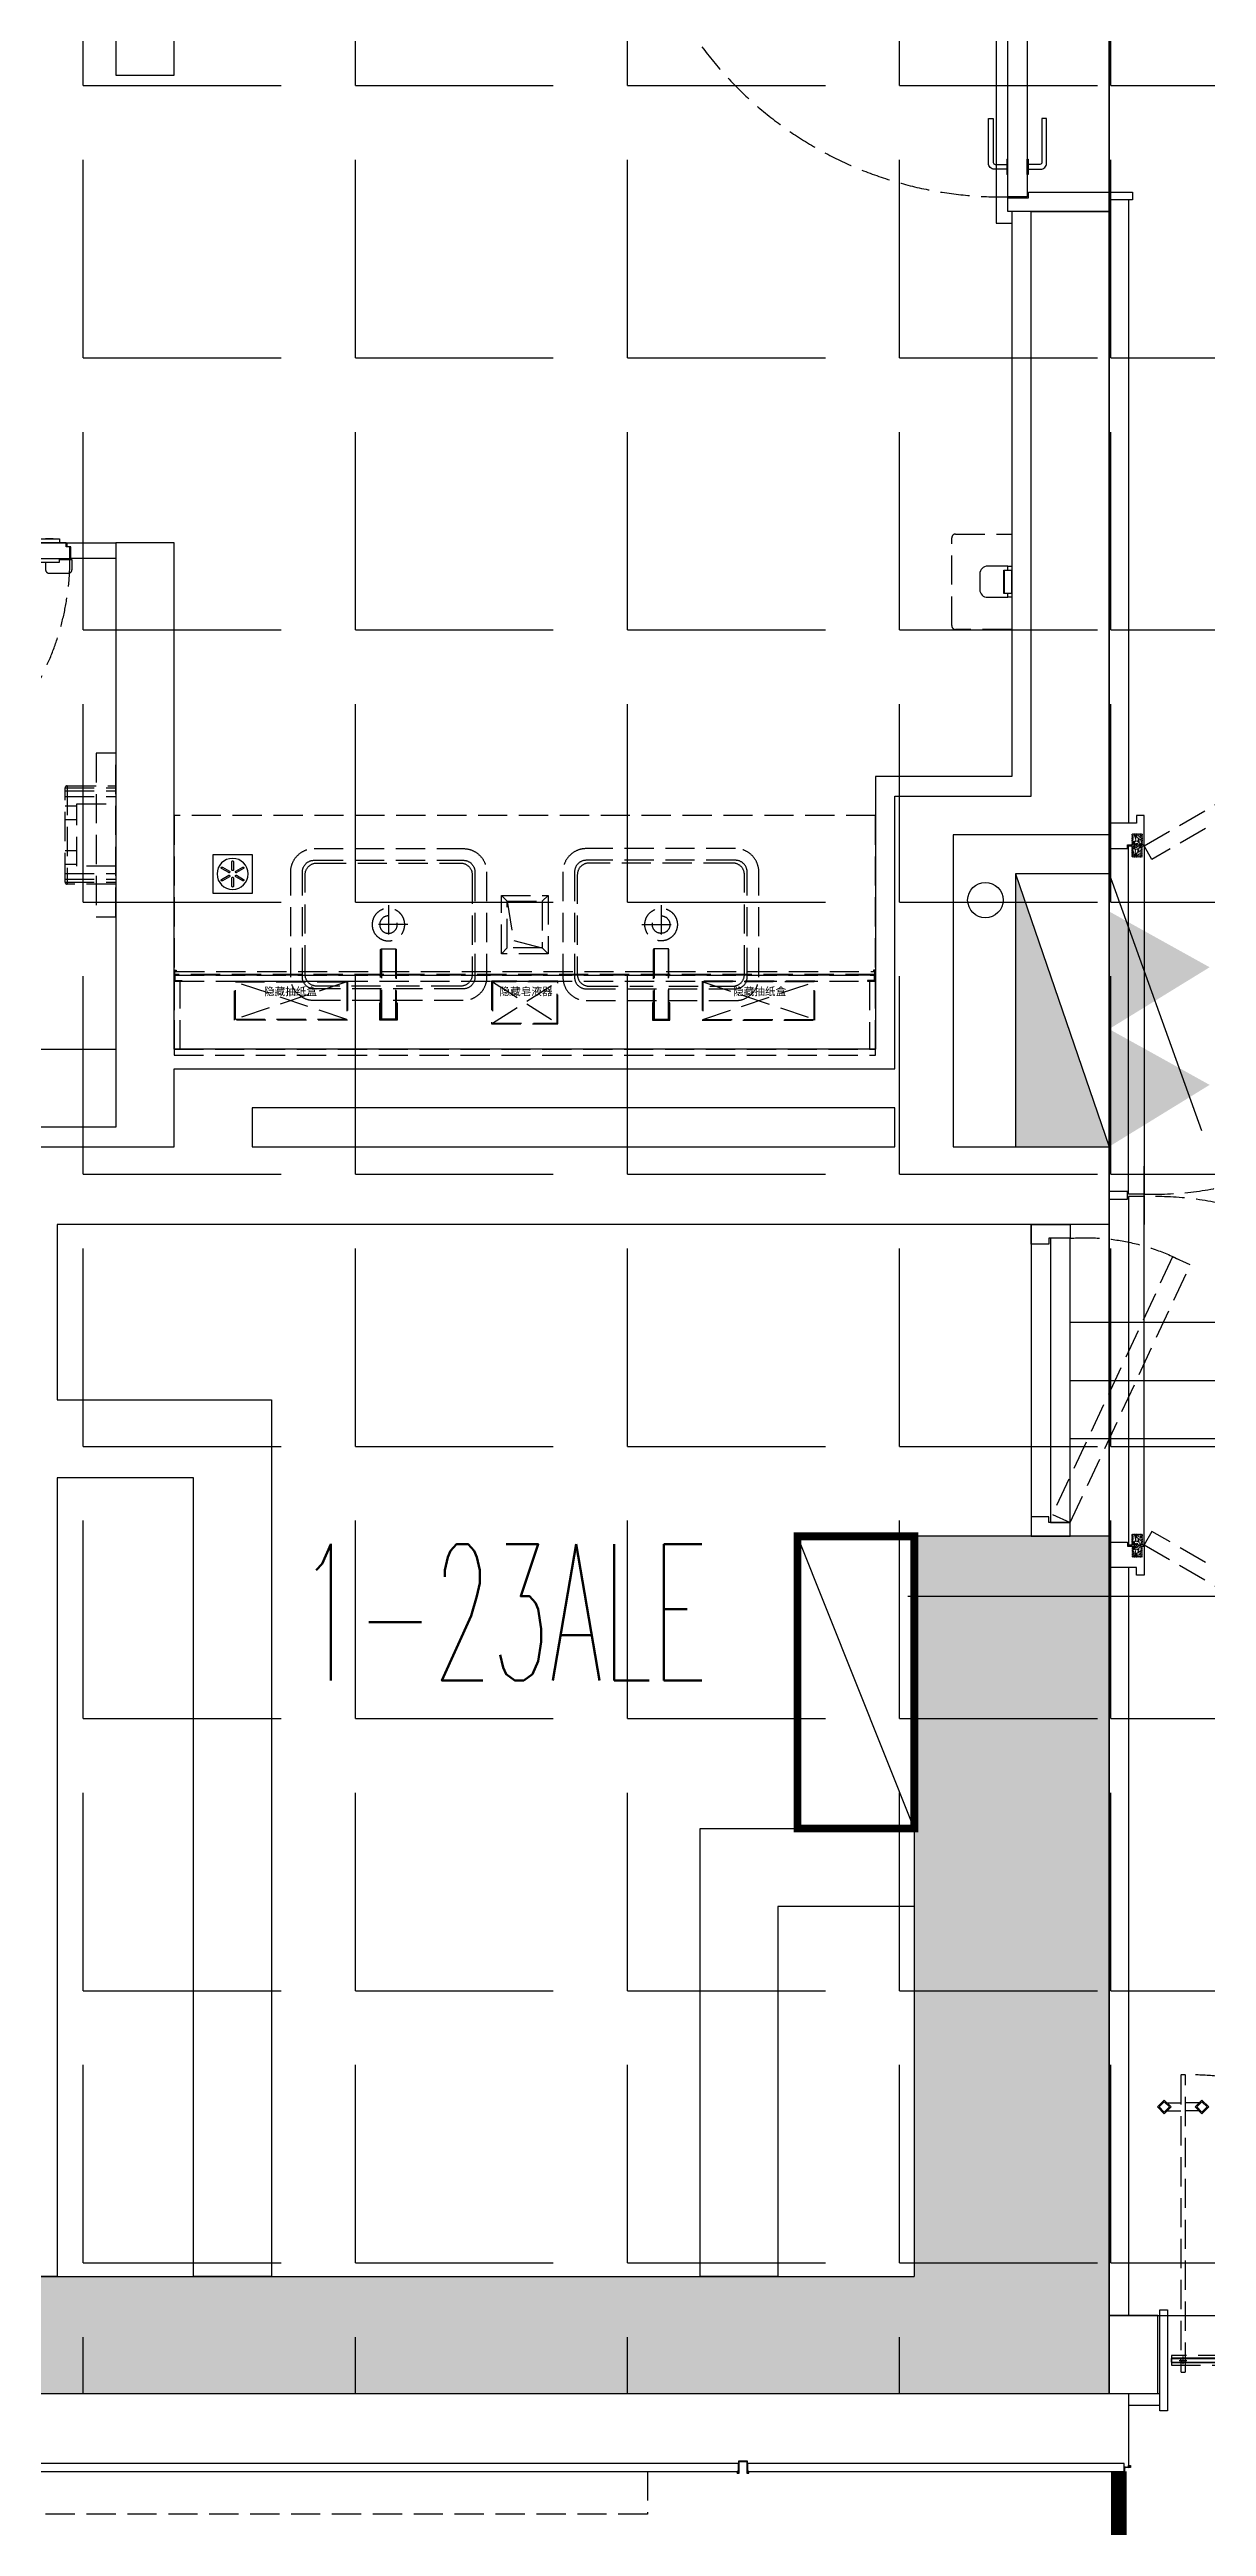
# Model space of a CAD drawing. Extents: x -284868 to 304789, y -137694 to 137894.
# Drawn here: x -55177 to -52207, y -12034 to -5677 of the extents above; entities that cross this region are included whole.
import ezdxf
from ezdxf.enums import TextEntityAlignment as Align

# ---------------------------------------------------------------- set-up
doc = ezdxf.new("R2010")
doc.units = 0
doc.linetypes.add('DASH', pattern=[0.35, 0.25, -0.1])
doc.layers.get('0').update_dxf_attribs({"linetype": 'CONTINUOUS'})
for name, color, linetype in [('0-墙', 4, 'CONTINUOUS'), ('0-墙(矮)', 2, 'CONTINUOUS'), ('0-建筑柱体', 251, 'CONTINUOUS'), ('0-消防栓(给排水)', 9, 'CONTINUOUS'), ('0-非设计区域', 251, 'CONTINUOUS'), ('3T-SIS-卫生间悬浮洁具五金', 1, 'CONTINUOUS'), ('4RC-S-天花造型', 3, 'CONTINUOUS'), ('CABLETRAY', 4, 'CONTINUOUS'), ('CABLETRAY_DOTE', 5, 'DASH'), ('E-FIRE-CIRC', 120, 'CONTINUOUS'), ('EM-强电', 220, 'CONTINUOUS'), ('EQUIP-箱柜', 3, 'CONTINUOUS'), ('F-地漏', 8, 'CONTINUOUS'), ('P-完成面', 42, 'CONTINUOUS'), ('P-平面家具', 3, 'CONTINUOUS'), ('P-平面家具（到顶）', 2, 'CONTINUOUS'), ('P-门扇', 6, 'CONTINUOUS'), ('TEXT_照明_回路标注', 41, 'CONTINUOUS'), ('WIRE-照明', 130, 'CONTINUOUS')]:
    doc.layers.add(name, color=color, linetype=linetype)
doc.styles.add('_TEL_DIM', font='SIMPLEX', dxfattribs={"width": 0.8, "height": 3.5, "bigfont": 'HZTXT'})
doc.styles.add('HZ_e', font='simplex.shx', dxfattribs={"width": 0.8, "bigfont": 'hztxt.shx'})
doc.styles.add('微软雅黑', font='')
doc.styles.get('微软雅黑').set_extended_font_data('Microsoft YaHei')

# ---------------------------------------------------------------- blocks, each defined once
blk = doc.blocks.new('sgASGHHHH')
for points in [[(-94645.8, -911924), (-94645.8, -913824), (-94145.8, -914124), (-94145.8, -911924)], [(-102645.8, -913824), (-102995.8, -914124), (-94145.8, -914124), (-94645.8, -913824)]]:
    blk.add_hatch(color=256).paths.add_polyline_path(points)
at = {"color": 4}
for p, q in [((-94645.8, -911924), (-94645.8, -913824)), ((-94145.8, -911924), (-94645.8, -911924)), ((-94145.8, -911924), (-94145.8, -914124)), ((-102645.8, -913824), (-94645.8, -913824)), ((-102995.8, -914124), (-94145.8, -914124))]:
    blk.add_line(p, q, dxfattribs=at)
blk = doc.blocks.new('A$C5B4E3DF6')
for p, q in [((0, 240), (-658.7, 476.9)), ((-700, 0), (-700, 240)), ((0, 0), (-700, 240)), ((-700, 240), (0, 240)), ((0, 240), (0, 0)), ((0, 0), (-700, 0))]:
    blk.add_line(p, q)
for points in [[(-700, 240), (-541.4, 498.1), (-398.1, 240)], [(-398.1, 240), (-239.5, 498.1), (-96.1, 240)], [(-700, 0), (-700, 240), (0, 0)]]:
    blk.add_solid(points)
blk = doc.blocks.new('A$C3F6147FC')
blk.add_circle((14582.4, 7532.9), 45.5)
at = {"xscale": -1, "rotation": 270}
blk.add_blockref('A$C5B4E3DF6', (14660, 7600), dxfattribs=at)
blk = doc.blocks.new('A$C4A657766')
h = blk.add_hatch()
h.set_pattern_fill('ANSI32', color=256, scale=0.2, style=0)
h.set_pattern_definition([(45, (-14.9999, -5), (-1.34704, 1.34704), []), (45, (-14.1019, -5), (-1.34704, 1.34704), [])])
h.paths.add_polyline_path([(-11.5, 26.5), (-11.5, -3.5), (-13.5, -3.5), (-13.5, 0), (-15, 0), (-15, -5), (-10, -5), (-10, 25), (10, 25), (10, -5), (15, -5), (15, 0), (13.5, 0), (13.5, -3.5), (11.5, -3.5), (11.5, 26.5)])
blk.add_lwpolyline([(-11.5, 26.5), (-11.5, -3.5), (-13.5, -3.5), (-13.5, 0), (-15, 0), (-15, -5), (-10, -5), (-10, 25), (10, 25), (10, -5), (15, -5), (15, 0), (13.5, 0), (13.5, -3.5), (11.5, -3.5), (11.5, 26.5), (-11.5, 26.5)])
blk = doc.blocks.new('A$C6C5C068E')
h = blk.add_hatch()
h.set_pattern_fill('ANSI32', color=256, scale=0.2, style=0)
h.set_pattern_definition([(45, (506565838.6591, 131390591.2148), (-1.3470384181604, 1.3470384181604), []), (45, (506565839.5572, 131390591.2148), (-1.3470384181604, 1.3470384181604), [])])
h.paths.add_polyline_path([(11.2, 11.2), (-3.8, 11.2), (-3.8, 13.8), (0, 13.8), (0, 15), (-5, 15), (-5, 10), (10, 10), (10, -5), (15, -5), (15, 0), (13.8, 0), (13.8, -3.8), (11.2, -3.8)])
blk.add_lwpolyline([(11.2, 11.2), (-3.8, 11.2), (-3.8, 13.8), (0, 13.8), (0, 15), (-5, 15), (-5, 10), (10, 10), (10, -5), (15, -5), (15, 0), (13.8, 0), (13.8, -3.8), (11.2, -3.8)], close=True)
blk = doc.blocks.new('A$C67A6433D')
at = {"linetype": 'DASH', "ltscale": 0.03}
blk.add_wipeout([(30.7, 0), (-28.1, 0), (-28.1, 25.8), (30.7, 25.8)], dxfattribs=at)
for p, q in [((-25.8, 19.5), (-22.7, 19)), ((-25.4, 13.4), (-18.7, 4.2)), ((-20.9, 18.6), (-9.1, 16.4)), ((-20.3, 1.6), (-20.3, 0)), ((-18.9, 12.6), (-11.9, 2.9)), ((-17.9, 11.2), (-6.8, 9.1)), ((-16, 8.5), (-6.1, 8.5)), ((-16, 2.9), (-0.3, 2.9)), ((-13, 24.2), (-13, 25.8)), ((-12.3, 23.4), (-12.3, 24.7)), ((-12.3, 24.7), (0, 24.7)), ((-8.8, 11.8), (-8.7, 20.7)), ((-8.7, 16.4), (-8.7, 20.7)), ((-1.5, 4), (-7.9, 10.2)), ((-1.9, 19.2), (-3.5, 14.1)), ((0.4, 9.4), (-2.8, 11.9)), ((2.6, 9.4), (5.8, 11.9)), ((30.4, 25.8), (3, 25.8)), ((14.9, 24.7), (3, 24.7)), ((18.6, 2.9), (3.3, 2.9)), ((4.5, 4), (10.9, 10.2)), ((4.9, 19.2), (6.5, 14.1)), ((18.6, 8.5), (9.1, 8.5)), ((11.8, 11.8), (11.7, 20.7)), ((23.5, 18.6), (11.7, 16.4)), ((20.5, 11.2), (12.3, 9.7)), ((21.5, 12.6), (14.5, 2.9)), ((14.9, 23.4), (14.9, 24.7)), ((15.6, 24.2), (15.6, 25.8)), ((28, 13.4), (21.4, 4.2)), ((22.9, 1.6), (22.9, 0)), ((28.4, 19.5), (25.4, 19))]:
    blk.add_line(p, q, dxfattribs=at)
for points in [[(0, 9.7), (0, 25.8), (-27.7, 25.8), (-27.7, 0), (0, 0), (0, 2.7)], [(3, 9.7), (3, 25.8), (30.7, 25.8), (30.7, 0), (3, 0), (3, 2.7)]]:
    blk.add_lwpolyline(points, dxfattribs=at)
for points in [[(-13, 24.2), (-13, 24.2), (-25.8, 24.2, 0.414214), (-26.5, 23.4), (-26.5, 2.4, 0.414214), (-25.8, 1.6), (-20.3, 1.6)], [(-12.3, 23.4), (-25, 23.4, 0.414214), (-25.8, 22.6), (-25.8, 16.8)], [(-25.8, 14), (-25.8, 5, 0.414214), (-25, 4.2), (-18.7, 4.2)], [(14.9, 23.4), (27.6, 23.4, -0.414214), (28.4, 22.6), (28.4, 16.8)], [(15.6, 24.2), (15.6, 24.2), (28.4, 24.2, -0.414214), (29.2, 23.4), (29.2, 2.4, -0.414214), (28.4, 1.6), (22.9, 1.6)], [(28.4, 14), (28.4, 5, -0.414214), (27.6, 4.2), (21.4, 4.2)]]:
    blk.add_lwpolyline(points, format="xyb", dxfattribs=at)
for centre in [(-22.5, 15.4), (-5.1, 20.7), (1.5, 6), (8.1, 20.7), (25.1, 15.4)]:
    blk.add_circle(centre, 1.99, dxfattribs=at)
for centre, radius, start, end in [((-22.5, 15.4), 3.58, 338.85628, 221.96096), ((-17.6, 13.5), 1.59, 158.85628, 216.02452), ((-16, 6.5), 3.58, 211.82128, 270), ((-6.8, 11.8), 1.99, 178.25247, 238.26721), ((-5.1, 20.7), 3.58, 334.84516, 179.12624), ((-1.6, 13.5), 1.99, 160.89293, 232.11387), ((1.5, 6), 3.58, 213.03161, 326.96839), ((1.5, 6), 3.58, 72.86559, 107.13441), ((8.1, 20.7), 3.58, 0.87376, 205.15484), ((4.6, 13.5), 1.99, 307.88613, 19.10707), ((9.8, 11.8), 1.99, 301.73279, 1.74753), ((12, 11.2), 1.59, 222.33862, 280.57582), ((18.6, 6.5), 3.58, 270, 328.17872), ((25.1, 15.4), 3.58, 318.03904, 201.14372), ((20.2, 13.5), 1.59, 323.97548, 21.14372)]:
    blk.add_arc(centre, radius, start, end, dxfattribs=at)
blk = doc.blocks.new('执手1')
at = {"layer": 'P-门扇', "color": 251}
blk.add_lwpolyline([(49.5, 123.8), (37.5, 123.8), (37.5, 11.2, -0.414214), (32.5, 6.2), (2.5, 6.2), (2.5, -6.2), (34.5, -6.2, 0.414214), (49.5, 8.8), (49.5, 123.8)], format="xyb", dxfattribs=at)
blk.add_lwpolyline([(0, 20), (1, 20, -0.414214), (2.5, 18.5), (2.5, -18.5, -0.414214), (1, -20), (0, -20)], format="xyb", close=True, dxfattribs=at)
blk = doc.blocks.new('A$Cd1c035f1')
at = {"layer": 'P-门扇', "color": 251, "linetype": 'DASH', "ltscale": 300}
blk.add_lwpolyline([(0, 0), (-974, 0), (-974, -50), (0, -50)], close=True, dxfattribs=at)
for points in [[(-877, 0), (-877, 1, 0.414214), (-878.5, 2.5), (-915.5, 2.5, 0.414214), (-917, 1), (-917, 0)], [(-877, -50), (-877, -51, -0.414214), (-878.5, -52.5), (-915.5, -52.5, -0.414214), (-917, -51), (-917, -50)]]:
    blk.add_lwpolyline(points, format="xyb", close=True, dxfattribs=at)
for points in [[(-773.2, 49.5), (-773.2, 37.5), (-885.8, 37.5, 0.414214), (-890.8, 32.5), (-890.8, 2.5), (-903.2, 2.5), (-903.2, 34.5, -0.414214), (-888.2, 49.5), (-773.2, 49.5)], [(-773.2, -99.5), (-773.2, -87.5), (-885.8, -87.5, -0.414214), (-890.8, -82.5), (-890.8, -52.5), (-903.2, -52.5), (-903.2, -84.5, 0.414214), (-888.2, -99.5), (-773.2, -99.5)]]:
    blk.add_lwpolyline(points, format="xyb", dxfattribs=at)
blk.add_arc((-18.5, -18.5), 955.7, 178.8908, 271.1092, dxfattribs=at)
blk = doc.blocks.new('手纸箱')
at = {"layer": 'P-平面家具', "color": 251, "linetype": 'DASH', "ltscale": 300}
for p, q in [((143, -98), (-143, -2)), ((143, -2), (-143, -98))]:
    blk.add_line(p, q, dxfattribs=at)
for points in [[(-145, -100), (-145, 0), (145, 0), (145, -100)], [(-143, -98), (-143, -2), (143, -2), (143, -98)]]:
    blk.add_lwpolyline(points, close=True, dxfattribs=at)
blk = doc.blocks.new('皂液器')
at = {"layer": 'P-平面家具', "color": 251, "linetype": 'DASH', "ltscale": 300}
for p, q in [((83, -108), (-83, -2)), ((83, -2), (-83, -108))]:
    blk.add_line(p, q, dxfattribs=at)
for points in [[(-85, -110), (-85, 0), (85, 0), (85, -110)], [(-83, -108), (-83, -2), (83, -2), (83, -108)]]:
    blk.add_lwpolyline(points, close=True, dxfattribs=at)
blk = doc.blocks.new('A$C09EA499F')
at = {"layer": 'P-平面家具', "color": 251, "linetype": 'DASH', "ltscale": 300}
blk.add_line((13.5, -15), (13.5, -15), dxfattribs=at)
for points in [[(20, 175), (0, 175), (0, 203), (5, 203), (5, 200), (3.8, 200), (3.8, 201.8), (1.2, 201.8), (1.2, 176.2), (20, 176.2), (20, 175)], [(3, 200), (1797, 200), (1798, 199), (1798, 192), (2, 192), (2, 199), (3, 200)], [(1780, 175), (1800, 175), (1800, 203), (1795, 203), (1795, 200), (1796.2, 200), (1796.2, 201.8), (1798.8, 201.8), (1798.8, 176.2), (1780, 176.2), (1780, 175)]]:
    blk.add_lwpolyline(points, dxfattribs=at)
for points in [[(2, 190), (1798, 190), (1798, 192), (2, 192)], [(0, 0), (15, 0), (15, 175), (0, 175)], [(2, 190), (2, 175), (1798, 175), (1798, 190)], [(1785, 0), (1800, 0), (1800, 175), (1785, 175)], [(1800, -15), (1800, 0), (0, 0), (0, -15)]]:
    blk.add_lwpolyline(points, close=True, dxfattribs=at)
blk.add_blockref('手纸箱', (300, 174.8), dxfattribs=at)
at = {"layer": 'P-平面家具', "color": 251, "linetype": 'DASH', "ltscale": 300, "extrusion": (0, 0, -1), "zscale": -1}
blk.add_blockref('皂液器', (-900, 175), dxfattribs=at)
at = {"layer": 'P-平面家具', "color": 251, "linetype": 'DASH', "ltscale": 300, "xscale": -1}
blk.add_blockref('手纸箱', (1500, 174.8), dxfattribs=at)
at = {"layer": 'P-平面家具', "color": 251, "linetype": 'DASH', "ltscale": 300, "style": '微软雅黑'}
for s, p in [('隐藏抽纸盒', (230.5, 138.4)), ('隐藏皂液器', (835, 138.4)), ('隐藏抽纸盒', (1434.7, 138.4))]:
    blk.add_text(s, height=20, dxfattribs=at).set_placement(p)
blk = doc.blocks.new('A$C3B184003')
blk.add_lwpolyline([(0, -100), (100, -100), (100, 0), (0, 0)], close=True)
at = {"color": 8}
for points in [[(42.7, -45.8), (42.7, -45.8, 0.414214), (41.9, -43), (23.7, -32.5, 0.414214), (21, -33.3), (21, -33.3, 0.414214), (21.7, -36), (39.9, -46.5, 0.414214)], [(42.7, -54.2), (42.7, -54.2, 0.414214), (39.9, -53.5), (21.7, -64, 0.414214), (21, -66.7), (21, -66.7, 0.414214), (23.7, -67.5), (41.9, -57, 0.414214)], [(50, -41.5), (50, -41.5, 0.414214), (52, -39.5), (52, -18.5, 0.414214), (50, -16.5), (50, -16.5, 0.414214), (48, -18.5), (48, -39.5, 0.414214)], [(50, -58.5), (50, -58.5, 0.414214), (48, -60.5), (48, -81.5, 0.414214), (50, -83.5), (50, -83.5, 0.414214), (52, -81.5), (52, -60.5, 0.414214)], [(57.3, -45.8), (57.3, -45.8, 0.414214), (60.1, -46.5), (78.3, -36, 0.414214), (79, -33.3), (79, -33.3, 0.414214), (76.3, -32.5), (58.1, -43, 0.414214)], [(57.3, -54.2), (57.3, -54.2, 0.414214), (58.1, -57), (76.3, -67.5, 0.414214), (79, -66.7), (79, -66.7, 0.414214), (78.3, -64), (60.1, -53.5, 0.414214)]]:
    blk.add_lwpolyline(points, format="xyb", close=True, dxfattribs=at)
blk.add_circle((50, -50), 40, dxfattribs=at)
blk = doc.blocks.new('A$C321B403F')
at = {"layer": 'P-平面家具', "linetype": 'DASH', "ltscale": 300}
for p, q in [((-18, -245.5), (-18, -65.5)), ((18, -245.5), (18, -65.5))]:
    blk.add_line(p, q, dxfattribs=at)
at = {"layer": 'P-平面家具', "color": 251, "linetype": 'DASH', "ltscale": 300}
for p, q in [((49.6, -308), (-49.6, -308)), ((0, -357.6), (0, -258.4))]:
    blk.add_line(p, q, dxfattribs=at)
at = {"layer": 'P-平面家具', "linetype": 'DASH', "ltscale": 300}
blk.add_lwpolyline([(20, -107.5), (22.5, -107.5), (22.5, -62.5), (-22.5, -62.5), (-22.5, -107.5), (-20, -107.5)], dxfattribs=at)
at = {"layer": 'P-平面家具', "color": 251, "linetype": 'DASH', "ltscale": 300}
blk.add_lwpolyline([(-190.9, -503), (192.1, -503, 0.414214), (252.1, -443), (252.1, -173, 0.414214), (192.1, -113), (-190.9, -113, 0.414214), (-250.9, -173), (-250.9, -443, 0.414214)], format="xyb", close=True, dxfattribs=at)
at = {"layer": 'P-平面家具', "linetype": 'DASH', "ltscale": 300}
for points in [[(-18, -245.5), (18, -245.5, 0.414214), (20, -243.5), (20, -67.5, 0.414214), (18, -65.5), (-18, -65.5, 0.414214), (-20, -67.5), (-20, -243.5, 0.414214)], [(-190.9, -473), (192.1, -473, 0.414214), (222.1, -443), (222.1, -173, 0.414214), (192.1, -143), (-190.9, -143, 0.414214), (-220.9, -173), (-220.9, -443, 0.414214)]]:
    blk.add_lwpolyline(points, format="xyb", close=True, dxfattribs=at)
blk.add_lwpolyline([(-20, -150), (-183.9, -150, 0.414214), (-213.9, -180), (-213.9, -436, 0.414214), (-183.9, -466), (185.1, -466, 0.414214), (215.1, -436), (215.1, -180, 0.414214), (185.1, -150), (20, -150)], format="xyb", dxfattribs=at)
at = {"layer": 'P-平面家具', "color": 251, "linetype": 'DASH', "ltscale": 300}
for radius in [41.8, 22.5]:
    blk.add_circle((0, -308), radius, dxfattribs=at)
blk = doc.blocks.new('A$C6B6E40B6')
at = {"color": 251, "linetype": 'DASH', "ltscale": 300}
blk.add_wipeout([(-60, 150), (60, 150), (60, 0), (-60, 0)], dxfattribs=at).dxf.layer = 'P-平面家具'
at = {"layer": 'P-平面家具', "color": 251, "linetype": 'DASH', "ltscale": 300}
for p, q in [((-45, 135), (-60, 150)), ((45, 135), (60, 150)), ((-45, 15), (-60, 0)), ((45, 15), (60, 0))]:
    blk.add_line(p, q, dxfattribs=at)
for points in [[(-60, 0), (60, 0), (60, 150), (-60, 150)], [(-45, 15), (45, 15), (45, 135), (-45, 135)]]:
    blk.add_lwpolyline(points, close=True, dxfattribs=at)
blk.add_lwpolyline([(-45, 15), (-28.4, 115.9), (45, 135)], dxfattribs=at)
blk = doc.blocks.new('A$C5BF30230')
at = {"color": 251, "linetype": 'DASH', "ltscale": 300}
blk.add_lwpolyline([(144, -122.5), (0, -122.5), (0, 122.5), (144, 122.5, -0.414214), (154, 112.5), (154, -112.5, -0.414214)], format="xyb", close=True, dxfattribs=at)
blk = doc.blocks.new('香薰机')
blk.add_lwpolyline([(10, 40), (0, 40), (0, -40), (10, -40)])
blk.add_lwpolyline([(19, 29), (19, -29), (0, -29), (0, 29)], close=True)
blk.add_lwpolyline([(10, 30), (10, 40), (62, 40, -0.414214), (82, 20), (82, -20, -0.414214), (62, -40), (10, -40), (10, -30), (20, -30), (20, 30), (10, 30)], format="xyb")
blk = doc.blocks.new('A$C63435B51')
at = {"layer": '4RC-S-天花造型', "color": 8}
for points in [[(2.5, 0), (-667.5, 0)], [(-7.5, -40), (-657.5, -40)]]:
    blk.add_lwpolyline(points, dxfattribs=at)
at = {"layer": 'P-门扇', "color": 251, "linetype": 'DASH', "ltscale": 300}
for p, q in [((-602.2, -39.9), (-622.2, -39.9)), ((-622.2, -49.9), (-602.2, -49.9))]:
    blk.add_line(p, q, dxfattribs=at)
for points in [[(0, 0), (0, 665), (-30, 665), (-30, 655), (-40, 655), (-40, 10), (-30, 10), (-30, 0)], [(-348.5, 0), (-316.5, 0), (-316.5, 71), (-348.5, 71)], [(-638.2, -49.9), (-638.2, -40), (-586.2, -40), (-586.2, -49.9)]]:
    blk.add_lwpolyline(points, close=True, dxfattribs=at)
for points in [[(-332.5, 0), (-332.5, 82.2)], [(-586.2, 0), (-586.2, 9.9), (-638.2, 9.9), (-638.2, 0)], [(-346.9, 53.6), (-318.1, 53.6)], [(-346.9, 17.4), (-318.1, 17.4)]]:
    blk.add_lwpolyline(points, dxfattribs=at)
for points in [[(-602.2, 9.9), (-602.2, 28.4, 0.414214), (-612.2, 38.4), (-660.2, 38.4, 0.414214), (-670.2, 28.4), (-670.2, 3.6), (-638.2, 3.6)], [(-2.2, 0.3), (-2.2, -28.9), (0.8, -28.9, 0.414214), (1.8, -27.9), (1.8, -0.6)], [(5.7, 0.3), (5.7, -28.9), (2.7, -28.9, -0.414214), (1.7, -27.9), (1.7, -0.6)]]:
    blk.add_lwpolyline(points, format="xyb", dxfattribs=at)
at = {"layer": 'P-门扇'}
blk.add_lwpolyline([(0, 0), (-665, 0), (-665, -30), (-655, -30), (-655, -40), (-10, -40), (-10, -30), (0, -30)], close=True, dxfattribs=at)
at = {"layer": 'P-门扇', "color": 251, "linetype": 'DASH', "ltscale": 300}
for points in [[(-347.3, 35.5), (-347.3, 58.2, -0.414214), (-342.3, 63.2), (-332.5, 63.2), (-322.7, 63.2, -0.414214), (-317.7, 58.2), (-317.7, 35.5), (-317.7, 12.8, -0.414214), (-322.7, 7.8), (-332.5, 7.8), (-342.3, 7.8, -0.414214), (-347.3, 12.8)], [(-346.9, 35.5), (-346.9, 58.2, -0.414214), (-342.3, 62.7), (-332.5, 62.7), (-322.7, 62.7, -0.414214), (-318.1, 58.2), (-318.1, 35.5), (-318.1, 12.8, -0.414214), (-322.7, 8.3), (-332.5, 8.3), (-342.3, 8.3, -0.414214), (-346.9, 12.8)]]:
    blk.add_lwpolyline(points, format="xyb", close=True, dxfattribs=at)
for radius in [9.09, 2.24]:
    blk.add_circle((1.8, 8.5), radius, dxfattribs=at)
blk.add_arc((1.1, -0.4), 666.1, 92.49048, 179.96624, dxfattribs=at)
blk = doc.blocks.new('A$C74D9406B')
at = {"layer": 'P-平面家具', "linetype": 'DASH', "ltscale": 300}
blk.add_lwpolyline([(176, 0), (176, -125, -0.414214), (171, -130), (-71, -130, -0.414214), (-76, -125), (-76, 0)], format="xyb", close=True, dxfattribs=at)
at = {"layer": 'P-平面家具', "color": 251, "linetype": 'DASH', "ltscale": 300}
for points in [[(-71, -130), (-71, 0)], [(-63.7, -130), (-63.7, 0)], [(-48.6, -130), (-48.6, 0)], [(148.6, -130), (148.6, 0)], [(163.7, -130), (163.7, 0)], [(171, -130), (171, 0)], [(-76, -125), (176, -125)], [(-24.6, -130), (-24.6, -100)], [(10.4, -130), (10.4, -100)], [(89.6, -130), (89.6, -100)], [(124.6, -130), (124.6, -100)]]:
    blk.add_lwpolyline(points, dxfattribs=at)
at = {"layer": 'P-平面家具', "linetype": 'DASH', "ltscale": 300}
blk.add_lwpolyline([(-30, -100), (-30, 0), (130, 0), (130, -100)], close=True, dxfattribs=at)
blk = doc.blocks.new('A$C250F1CE2')
at = {"color": 251, "linetype": 'DASH', "ltscale": 300}
blk.add_lwpolyline([(35, 100), (696.6, 408.5), (717.7, 363.2), (56.1, 54.7)], close=True, dxfattribs=at)
for points in [[(0, 100), (35, 100), (35, 45), (50, 45), (50, 0), (0, 0), (0, 100)], [(800, 100), (765, 100), (765, 45), (750, 45), (750, 0), (800, 0), (800, 100)]]:
    blk.add_lwpolyline(points)
blk.add_lwpolyline([(35, 100), (765, 100), (765, 50), (35, 50)], close=True)
blk.add_arc((223.2, 139.2), 543.2, 355.86618, 27.00764, dxfattribs=at)
blk = doc.blocks.new('A$C7B347943')
at = {"layer": 'P-门扇', "color": 251, "linetype": 'DASH', "ltscale": 300}
for p, q in [((-9.9, 0), (9.9, 0)), ((0, -9.9), (0, 9.9))]:
    blk.add_line(p, q, dxfattribs=at)
blk.add_lwpolyline([(114, -12), (114, 12), (-30, 12), (-30, -12)], close=True, dxfattribs=at)
at = {"layer": 'P-门扇', "color": 6, "linetype": 'DASH', "ltscale": 300}
blk.add_circle((0, 0), 6, dxfattribs=at)
blk = doc.blocks.new('A$C21f4e1ae')
at = {"layer": 'P-门扇', "color": 251, "linetype": 'DASH', "ltscale": 300}
for p, q in [((-775.5, 1), (-775.5, -34)), ((-755.5, 1), (-755.5, -34)), ((-775.5, -81), (-775.5, -46)), ((-755.5, -81), (-755.5, -46)), ((-775.5, -1469), (-775.5, -1504)), ((-775.5, -1551), (-775.5, -1516)), ((-755.5, -1469), (-755.5, -1504)), ((-755.5, -1551), (-755.5, -1516))]:
    blk.add_line(p, q, dxfattribs=at)
at = {"layer": 'P-门扇', "color": 8}
for p, q in [((-120, -10), (-120, -772.5)), ((-110, -10), (-110, -772.5)), ((-120, -1540), (-120, -777.5)), ((-110, -1540), (-110, -777.5))]:
    blk.add_line(p, q, dxfattribs=at)
at = {"layer": 'P-门扇', "color": 251}
for p, q in [((-156, -680.5), (-121, -680.5)), ((-74, -680.5), (-109, -680.5)), ((-156, -700.5), (-121, -700.5)), ((-74, -700.5), (-109, -700.5)), ((-156, -849.5), (-121, -849.5)), ((-156, -869.5), (-121, -869.5)), ((-74, -849.5), (-109, -849.5)), ((-74, -869.5), (-109, -869.5))]:
    blk.add_line(p, q, dxfattribs=at)
at = {"layer": 'P-门扇', "color": 251, "linetype": 'DASH', "ltscale": 300}
for points in [[(-748, 8.5), (-765.5, 26), (-783, 8.5), (-765.5, -9)], [(-752.2, 8.5), (-765.5, 21.8), (-778.8, 8.5), (-765.5, -4.8)], [(-847.5, -35), (-846.5, -34), (-86, -34), (-85, -35), (-85, -45), (-86, -46), (-846.5, -46), (-847.5, -45)], [(-748, -88.5), (-765.5, -106), (-783, -88.5), (-765.5, -71)], [(-752.2, -88.5), (-765.5, -101.8), (-778.8, -88.5), (-765.5, -75.2)], [(-748, -1461.5), (-765.5, -1444), (-783, -1461.5), (-765.5, -1479)], [(-752.2, -1461.5), (-765.5, -1448.2), (-778.8, -1461.5), (-765.5, -1474.8)], [(-847.5, -1515), (-846.5, -1516), (-86, -1516), (-85, -1515), (-85, -1505), (-86, -1504), (-846.5, -1504), (-847.5, -1505)], [(-748, -1558.5), (-765.5, -1576), (-783, -1558.5), (-765.5, -1541)], [(-752.2, -1558.5), (-765.5, -1571.8), (-778.8, -1558.5), (-765.5, -1545.2)]]:
    blk.add_lwpolyline(points, close=True, dxfattribs=at)
at = {"layer": 'P-门扇'}
for points in [[(-110, -772.5), (-109, -771.5), (-109, -11), (-110, -10), (-120, -10), (-121, -11), (-121, -771.5), (-120, -772.5)], [(-110, -777.5), (-109, -778.5), (-109, -1539), (-110, -1540), (-120, -1540), (-121, -1539), (-121, -778.5), (-120, -777.5)]]:
    blk.add_lwpolyline(points, close=True, dxfattribs=at)
at = {"layer": 'P-门扇', "color": 251}
for points in [[(-163.5, -673), (-181, -690.5), (-163.5, -708), (-146, -690.5)], [(-163.5, -677.2), (-176.8, -690.5), (-163.5, -703.8), (-150.2, -690.5)], [(-66.5, -673), (-49, -690.5), (-66.5, -708), (-84, -690.5)], [(-66.5, -677.2), (-53.2, -690.5), (-66.5, -703.8), (-79.8, -690.5)], [(-163.5, -877), (-181, -859.5), (-163.5, -842), (-146, -859.5)], [(-163.5, -872.8), (-176.8, -859.5), (-163.5, -846.2), (-150.2, -859.5)], [(-66.5, -877), (-49, -859.5), (-66.5, -842), (-84, -859.5)], [(-66.5, -872.8), (-53.2, -859.5), (-66.5, -846.2), (-79.8, -859.5)]]:
    blk.add_lwpolyline(points, close=True, dxfattribs=at)
at = {"layer": 'P-门扇', "color": 251, "linetype": 'DASH', "ltscale": 300}
for centre, start, end in [((-133.7, -58.7), 178.68099, 271.31901), ((-133.7, -1491.3), 88.68099, 181.31901)]:
    blk.add_arc(centre, 714, start, end, dxfattribs=at)
at = {"layer": 'P-门扇', "extrusion": (0, 0, -1), "zscale": -1, "rotation": 270}
blk.add_blockref('A$C7B347943', (115, -40), dxfattribs=at)
at = {"layer": 'P-门扇', "rotation": 90.00000000000001}
blk.add_blockref('A$C7B347943', (-115, -1510), dxfattribs=at)
blk = doc.blocks.new('A$C4DBE3E00')
at = {"layer": 'CABLETRAY'}
for p, q in [((8400, 2450), (8943, 2450)), ((8943, 2150), (8400, 2150))]:
    blk.add_line(p, q, dxfattribs=at)
at = {"layer": 'CABLETRAY_DOTE'}
blk.add_line((8400, 2300), (8943, 2300), dxfattribs=at)
blk = doc.blocks.new('A$C41675BF7')
at = {"layer": 'EM-强电', "color": 6, "const_width": 40}
blk.add_lwpolyline([(25, -200), (25, -3500)], dxfattribs=at)
blk = doc.blocks.new('$equip$00002942')
for p, q in [((-0.75, 0.6), (-0.75, 0)), ((-0.75, 0), (0.75, 0.6)), ((0.75, 0.6), (-0.75, 0.6)), ((0.75, 0), (0.75, 0.6)), ((-0.75, 0), (0.75, 0))]:
    blk.add_line(p, q)
at = {"const_width": 0.04}
blk.add_lwpolyline([(-0.75, 0.6), (-0.75, 0), (0.75, 0), (0.75, 0.6), (-0.75, 0.6), (-0.75, 0)], dxfattribs=at)
for p in [(0, 0.6), (-0.75, 0.3), (0.75, 0.3), (0, 0)]:
    blk.add_point(p)
at = {"color": 7, "style": '_TEL_DIM', "flags": 1}
for tag in ['A', 'REMARK']:
    blk.add_attdef(tag, text='', height=0.00002, dxfattribs=at).set_placement((0, 0), align=Align.MIDDLE_CENTER)

msp = doc.modelspace()

# ---------------------------------------------------------------- linework, layer by layer
at = {"layer": '0-墙'}
for points in [[(-58656.6, -4842.7), (-58656.6, -8492.7), (-54856.6, -8492.7), (-54856.6, -8292.7), (-53006.6, -8292.7), (-53006.6, -7592.7), (-52656.6, -7592.7), (-52656.6, -6092.7), (-52456.6, -6092.7), (-52456.6, -7692.7), (-52856.6, -7692.7)], [(-52856.6, -7692.7), (-52856.6, -8492.7), (-52456.6, -8492.7), (-52456.6, -8692.7), (-55156.6, -8692.7), (-55156.6, -9142.7), (-54606.6, -9142.7), (-54606.6, -11392.7), (-54806.6, -11392.7), (-54806.6, -9342.7), (-55156.6, -9342.7), (-55156.6, -11392.7), (-55356.6, -11392.7), (-55356.6, -8692.7), (-58056.6, -8692.7), (-58056.6, -11392.7), (-58256.6, -11392.7), (-58256.6, -8692.7), (-60956.6, -8692.7), (-60956.6, -8492.7), (-59656.6, -8492.7), (-59656.6, -5692.7), (-63456.6, -5692.7)], [(-53006.6, -8392.7), (-54656.6, -8392.7), (-54656.6, -8492.7), (-53006.6, -8492.7), (-53006.6, -8392.7)], [(-52956.6, -10442.7), (-53306.6, -10442.7), (-53306.6, -11392.7), (-53506.6, -11392.7), (-53506.6, -10242.7), (-52956.6, -10242.7), (-52956.6, -10442.7)]]:
    msp.add_lwpolyline(points, dxfattribs=at)
at = {"layer": '0-墙', "ltscale": 3}
msp.add_lwpolyline([(-52331.6, -11692.7), (-52331.6, -11492.7), (-52456.6, -11492.7), (-52456.6, -11692.7)], close=True, dxfattribs=at)
at = {"layer": '0-墙(矮)'}
msp.add_lwpolyline([(-58606.6, -8242.7), (-55006.6, -8242.7), (-55006.6, -8442.7), (-58606.6, -8442.7)], close=True, dxfattribs=at)
at = {"layer": 'P-完成面'}
for p, q in [((-52366.6, -8617.7), (-52366.6, -8542.7)), ((-52366.6, -8617.7), (-52366.6, -8692.7)), ((-52331.6, -11492.7), (-52326.6, -11492.7)), ((-52331.6, -11692.7), (-52326.6, -11692.7)), ((-52406.6, -11722.7), (-52326.6, -11722.7))]:
    msp.add_line(p, q, dxfattribs=at)
for points in [[(-52656.6, -6092.7), (-52706.6, -6092.7), (-52706.6, -7542.7), (-53056.6, -7542.7), (-53056.6, -8242.7), (-54856.6, -8242.7), (-54856.6, -6942.7), (-55006.6, -6942.7), (-55006.6, -8442.7), (-58606.6, -8442.7), (-58606.6, -4892.7), (-55006.6, -4892.7), (-55006.6, -5742.7), (-54856.6, -5742.7), (-54856.6, -4892.7), (-52706.6, -4892.7), (-52706.6, -5042.7)], [(-52456.6, -6092.7), (-52716.6, -6092.7), (-52716.6, -6057.7), (-52663.6, -6057.7), (-52663.6, -6042.7), (-52396.6, -6042.7), (-52396.6, -6062.7), (-52456.6, -6062.7), (-52456.6, -6092.7)], [(-52406.6, -6062.7), (-52406.6, -7662.7)], [(-52456.6, -7727.7), (-52409.6, -7727.7), (-52409.6, -7717.7), (-52366.6, -7717.7), (-52366.6, -7642.7), (-52386.6, -7642.7), (-52386.6, -7662.7), (-52456.6, -7662.7), (-52456.6, -7727.7)], [(-52456.6, -9507.7), (-52409.6, -9507.7), (-52409.6, -9517.7), (-52366.6, -9517.7), (-52366.6, -9592.7), (-52386.6, -9592.7), (-52386.6, -9572.7), (-52456.6, -9572.7), (-52456.6, -9507.7)], [(-52406.6, -9572.7), (-52406.6, -11492.7)], [(-52406.6, -11692.7), (-52406.6, -11881.5)], [(-53408.1, -11892.7), (-53408.1, -11872.7), (-55815.1, -11872.7), (-55815.1, -11892.7)], [(-52417.8, -11892.7), (-52417.8, -11872.7), (-53385.1, -11872.7), (-53385.1, -11892.7)], [(-55815.1, -11892.7), (-53408.1, -11892.7)], [(-53385.1, -11892.7), (-52417.8, -11892.7)]]:
    msp.add_lwpolyline(points, dxfattribs=at)
for points in [[(-52406.6, -7720.7), (-52366.6, -7720.7), (-52366.6, -8614.7), (-52406.6, -8614.7)], [(-52409.6, -8607.7), (-52456.6, -8607.7), (-52456.6, -8627.7), (-52409.6, -8627.7)], [(-52406.6, -9514.7), (-52366.6, -9514.7), (-52366.6, -8620.7), (-52406.6, -8620.7)], [(-52326.6, -11477.7), (-52306.6, -11477.7), (-52306.6, -11737.7), (-52326.6, -11737.7)]]:
    msp.add_lwpolyline(points, close=True, dxfattribs=at)
at = {"layer": 'P-平面家具', "linetype": 'DASH', "ltscale": 300}
for points in [[(-55056.6, -7482.7), (-55056.6, -7902.7), (-55006.6, -7902.7), (-55006.6, -7482.7)], [(-54856.6, -8242.7), (-53056.6, -8242.7), (-53056.6, -7642.7), (-54856.6, -7642.7)], [(-60441.6, -11892.7), (-53641.6, -11892.7), (-53641.6, -12002.8), (-60441.6, -12002.8)]]:
    msp.add_lwpolyline(points, close=True, dxfattribs=at)
at = {"layer": 'P-平面家具（到顶）', "ltscale": 0.5}
msp.add_lwpolyline([(-55006.6, -6982.7), (-55121.6, -6982.7), (-55121.6, -6952.7), (-55131.6, -6952.7), (-55131.6, -6942.7), (-55006.6, -6942.7), (-55006.6, -6952.7), (-55006.6, -6952.7), (-55006.6, -6982.7), (-55006.6, -6982.7)], dxfattribs=at)
at = {"layer": 'P-门扇'}
msp.add_line((-52656.6, -8692.7), (-52656.6, -9492.7), dxfattribs=at)
msp.add_lwpolyline([(-52706.6, -5012.7), (-52746.6, -5012.7), (-52746.6, -6122.7), (-52706.6, -6122.7)], dxfattribs=at)
msp.add_lwpolyline([(-52716.6, -5080.7), (-52666.6, -5080.7), (-52666.6, -6054.7), (-52716.6, -6054.7)], close=True, dxfattribs=at)
at = {"layer": 'WIRE-照明'}
msp.add_lwpolyline([(-52081.6, -15754.7), (-52081.6, -9647.5), (-52973.6, -9647.5)], dxfattribs=at)

# ---------------------------------------------------------------- block references
at = {"layer": '0-建筑柱体'}
msp.add_blockref('sgASGHHHH', (41689.2, 902431.3), dxfattribs=at)
at = {"layer": '0-消防栓(给排水)', "color": 0}
msp.add_blockref('A$C3F6147FC', (-67356.6, -15392.7), dxfattribs=at)
at = {"layer": '3T-SIS-卫生间悬浮洁具五金', "xscale": -1, "rotation": 180}
msp.add_blockref('A$C321B403F', (-54306.6, -8230.7), dxfattribs=at)
at = {"layer": '3T-SIS-卫生间悬浮洁具五金', "rotation": 180}
msp.add_blockref('A$C321B403F', (-53606.6, -8230.7), dxfattribs=at)
at = {"layer": 'EQUIP-箱柜', "xscale": 500, "yscale": 500, "zscale": 500, "rotation": 90}
msp.add_blockref('$equip$00002942', (-52956.6, -9867.7), dxfattribs=at)
at = {"layer": 'F-地漏', "linetype": 'ByBlock', "xscale": -1, "rotation": 180}
msp.add_blockref('A$C3B184003', (-54756.6, -7842.7), dxfattribs=at)
at = {"layer": 'P-完成面'}
msp.add_blockref('A$C4A657766', (-53396.6, -11892.7), dxfattribs=at)
at = {"layer": 'P-完成面', "xscale": -1}
msp.add_blockref('A$C6C5C068E', (-52406.6, -11892.7), dxfattribs=at)
at = {"layer": 'P-平面家具', "linetype": 'DASH', "ltscale": 300}
for name, p, rotation in [('A$C5BF30230', (-52706.6, -7042.7), 180), ('A$C74D9406B', (-55006.6, -7642.7), 270)]:
    msp.add_blockref(name, p, dxfattribs=dict(at, rotation=rotation))
at = {"layer": 'P-平面家具', "linetype": 'DASH', "ltscale": 300, "xscale": -1}
msp.add_blockref('香薰机', (-52706.6, -7042.7), dxfattribs=at)
at = {"layer": 'P-平面家具', "linetype": 'DASH', "ltscale": 300}
msp.add_blockref('A$C09EA499F', (-54856.6, -8242.7), dxfattribs=at)
at = {"layer": 'P-门扇', "color": 251, "linetype": 'DASH', "ltscale": 300}
msp.add_blockref('A$Cd1c035f1', (-52716.6, -5080.7), dxfattribs=at)
at = {"layer": 'P-门扇', "extrusion": (0, 0, -1), "zscale": -1}
msp.add_blockref('执手1', (52716.6, -5977.7), dxfattribs=at)
at = {"layer": 'P-门扇'}
msp.add_blockref('执手1', (-52666.6, -5977.7), dxfattribs=at)
at = {"layer": 'P-门扇', "rotation": 180}
msp.add_blockref('A$C63435B51', (-55789.1, -6982.7), dxfattribs=at)
at = {"layer": 'P-门扇', "color": 1, "ltscale": 3, "rotation": 269.9999999999999}
msp.add_blockref('A$C21f4e1ae', (-50756.6, -11722.7), dxfattribs=at)

# ---------------------------------------------------------------- texts
at = {"layer": 'TEXT_照明_回路标注', "style": 'HZ_e', "width": 0.5}
msp.add_text('1-23ALE', height=350, dxfattribs=at).set_placement((-54536.9, -9863.2, 0.1))

# ---------------------------------------------------------------- next in the draw order: block references
at = {"xscale": -1, "rotation": 180}
msp.add_blockref('A$C6B6E40B6', (-53956.6, -7847.7), dxfattribs=at)
at = {"layer": 'P-完成面', "extrusion": (0, 0, -1), "zscale": -1, "rotation": 270}
msp.add_blockref('A$C67A6433D', (52371.6, -7717.7), dxfattribs=at)
at = {"layer": 'P-完成面', "rotation": 90}
msp.add_blockref('A$C67A6433D', (-52371.6, -9517.7), dxfattribs=at)

# ---------------------------------------------------------------- next in the draw order: hatches: boundary and pattern name
at = {"layer": '0-非设计区域', "ltscale": 3}
h = msp.add_hatch(dxfattribs=at)
h.set_pattern_fill('ANGLE', color=256, scale=100)
h.set_pattern_definition([(0, (-492507.45, 452446.1), (0, 698.5), [508, -190.5]), (90, (-492507.45, 452446.1), (-698.5, 4e-14), [508, -190.5])])
h.paths.add_polyline_path([(-66206.6, 19007.8), (-66206.6, 16857.3), (-64006.6, 16857.3), (-64006.6, 6107.3), (-52456.6, 6107.3), (-52456.6, -11492.7), (-50656.6, -11492.7), (-50656.6, -1140.1), (-41206.1, -1140.1), (-41206.1, 19007.8)])
h = msp.add_hatch(dxfattribs=at)
h.set_pattern_fill('ANGLE', color=256, scale=100)
h.set_pattern_definition([(0, (-406435.95, 452446.1), (0, 698.5), [508, -190.5]), (90, (-406435.95, 452446.1), (-698.5, 4e-14), [508, -190.5])])
h.paths.add_polyline_path([(-67356.6, -11692.7), (-52456.6, -11692.7), (-52456.6, 6107.3), (-67356.6, 6107.3)])

# ---------------------------------------------------------------- next in the draw order: linework, layer by layer
for points in [[(-66206.6, 19007.8), (-66206.6, 16857.3), (-64006.6, 16857.3), (-64006.6, 6107.3), (-52456.6, 6107.3), (-52456.6, -11492.7), (-50656.6, -11492.7), (-50656.6, -1140.1), (-41206.1, -1140.1), (-41206.1, 19007.8)], [(-67356.6, -11692.7), (-52456.6, -11692.7), (-52456.6, 6107.3), (-67356.6, 6107.3)]]:
    msp.add_lwpolyline(points, close=True, dxfattribs=at)
at = {"layer": 'P-门扇', "color": 251, "linetype": 'DASH', "ltscale": 300}
for points in [[(-52346.6, -7755.3), (-52366.6, -7720.7), (-51592.4, -7273.7), (-51572.4, -7308.3)], [(-52346.6, -9480.1), (-52366.6, -9514.7), (-51592.4, -9961.7), (-51572.4, -9927.1)]]:
    msp.add_lwpolyline(points, close=True, dxfattribs=at)
for centre, start, end in [((-52346.6, -7732.2), 268.70166, 31.29833), ((-52346.6, -9503.1), 328.70167, 91.29834)]:
    msp.add_arc(centre, 882.7, start, end, dxfattribs=at)

# ---------------------------------------------------------------- next in the draw order: block references
at = {"layer": 'E-FIRE-CIRC'}
msp.add_blockref('A$C41675BF7', (-52456.6, -11692.7), dxfattribs=at)
at = {"layer": 'P-门扇', "xscale": -1, "rotation": 270}
msp.add_blockref('A$C250F1CE2', (-52656.6, -9492.7), dxfattribs=at)
at = {"layer": 'WIRE-照明'}
msp.add_blockref('A$C4DBE3E00', (-60956.6, -11392.7), dxfattribs=at)

doc.saveas('drawing.dxf')
